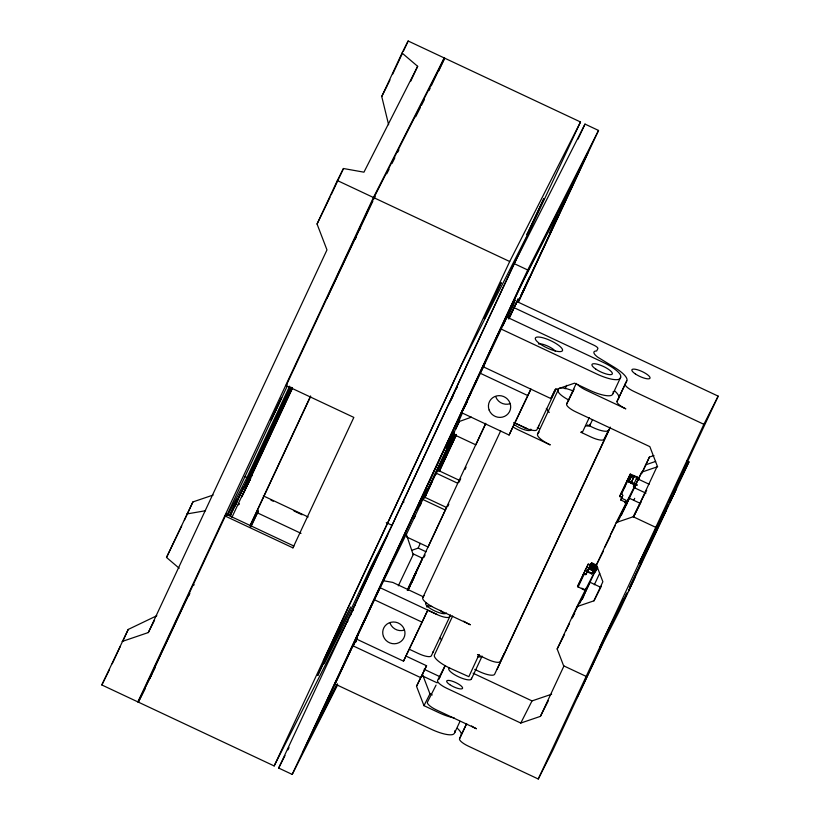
<?xml version="1.0" encoding="UTF-8"?>
<svg xmlns="http://www.w3.org/2000/svg" width="820" height="820" viewBox="0 0 820 820"><rect width="100%" height="100%" fill="white"/><g stroke="black" fill="none" stroke-linecap="round" stroke-linejoin="round"><path stroke-width="1.23" d="M595.874 571.171L588.996 567.942C588.309 570.054 589.867 567.665 588.514 568.998M596.437 564.283L596.14 564.888L591.63 562.766L588.842 568.322L589.191 568.854M596.489 569.961L589.611 566.733C588.944 568.721 590.349 566.466 589.119 567.799M622.011 498.15L621.98 497.699M635.664 485.009L634.434 484.692M588.329 569.418L588.35 570.228M589.805 566.487L596.847 569.244M406.023 534.876L406.269 534.158L413.208 554.72M398.325 585.828L413.485 554.002L422.495 558.256L416.755 570.935M246.082 487.767L243.786 486.68L242.525 489.612M412.337 550.148L418.19 548.078L420.25 543.373M471.418 417.154L458.544 421.777L462.306 413.28M347.639 621.273L347.127 622.441L347.762 621.201M355.101 605.57L355.501 604.688M456.627 388.147L457.13 386.978L455.797 389.674M355.808 641.896L356.31 640.727L355.675 641.968M408.083 590.062L416.447 572.309L415.945 573.477M589.939 566.159L590.226 565.534L597.093 568.762M590.543 564.959L590.83 564.324L597.708 567.563M621.796 497.76L621.509 498.396L621.99 497.33M687.314 461.711L673.117 493.168L688.984 461.896L686.719 460.84M515.718 304.62L518.219 298.767L508.605 318.621M242.125 490.493L239.296 496.643M238.64 504.659L239.132 503.593L238.507 504.741M247.199 485.563L245.764 488.546M250.602 478.429L249.352 481.145M251.637 476.317L252.252 474.975M449.155 403.85L450.662 400.57M630.928 482.836L631.246 482.129L628.356 480.776L631.216 475.139L636.935 477.517L633.686 484.476M633.634 484.107L633.952 483.4L637.037 484.856M229.661 515.442L236.99 499.985L229.836 515.339M230.102 515.667L230.963 513.812M509.066 318.129L514.56 306.536L512.295 311.497M407.284 590.441L408.565 587.663M234.407 506.832L237.431 500.21L231.968 511.649M238.261 498.888L234.417 507.108M247.619 484.64L248.675 482.385M352.59 611.013L353.604 608.85M363.68 622.185L360.667 628.807L369.143 610.756L364.777 619.848M465.206 404.762L462.193 411.384L466.559 402.282M467.646 399.955L470.67 393.333L466.303 402.435M507.344 317.032L513.812 303.431L507.559 316.909M427.691 490.821L425.426 495.782L428.696 488.956M429.516 487.213L431.781 482.242L428.501 489.068M407.571 589.59L418.272 567.266L413.741 577.188M408.155 589.518L485.747 423.325M414.448 576.757L411.24 583.594M630.693 586.228L628.438 591.189L631.707 584.373M632.527 582.62L634.793 577.659L631.513 584.476M673.794 494.255L676.059 489.294L669.694 502.824L672.779 496.11M152.305 673.558L137.914 701.92L101.823 684.956L128.227 629.442L156.835 615.717M122.129 641.476L148.297 632.558L326.975 249.905L317.053 224.024L337.358 180.543L343.457 168.51L363.947 172.179L417.657 66.317L402.046 53.033L408.155 41L444.245 57.953L431.248 85.792M109.531 669.499L101.823 684.956M112.196 663.78L120.212 646.611M122.887 640.891L128.227 629.442M330.101 197.118L317.053 224.024M331.167 194.832L343.457 168.51M179.19 568.25L166.511 557.446L192.915 501.932L213.138 495.044M388.629 124.742L381.741 96.514L402.046 53.033M181.702 525.958L166.511 557.446M184.367 520.239L192.915 501.932M387.85 84.48L389.982 79.909M392.657 74.189L402.271 53.587M403.348 51.301L408.155 41M410.687 81.252L417.657 66.317M137.914 701.92L373.448 197.507L444.245 57.953M387.737 534.784L344.953 626.398L274.157 765.941L138.365 702.135L226.187 514.222L293.857 546.018L292.924 547.862L225.244 516.067L226.187 514.222M292.924 547.862L353.84 417.411L286.159 385.615L373.899 197.712L444.696 58.169L580.499 121.975L392.052 525.333L370.742 567.358L341.499 629.729L324.3 663.698L350.622 607.015L323.377 660.705L461.445 365.013L530.13 229.641M355.265 239.143L356.351 236.816M188.795 595.648L189.891 593.311M226.699 515.708L287.195 386.169M227.95 514.991L246.953 477.558L289.614 386.179M230.143 515.257L243.786 486.68M230.369 515.995L231.445 513.668M234.048 507.611L230.287 515.565M235.237 505.561L290.464 387.276M244.35 487.029L290.967 387.194M243.653 488.71L290.546 388.29M438.772 70.868L444.696 58.169M231.916 517.379L292.484 387.675M292.412 388.332L241.715 496.899L245.61 489.212M247.537 484.712L249.628 480.284M249.977 525.825L310.595 395.998M250.11 525.856L310.626 396.439M250.94 526.87L258.443 510.809L250.5 526.46M274.157 765.941L509.702 261.518L580.499 121.975M337.676 684.792L292.207 774.418L278.677 768.053L514.212 263.64L585.008 124.097L598.538 130.452L518.404 302.078M451.676 398.407L454.905 391.55M350.15 615.83L351.237 613.493M577.967 139.174L585.008 124.097M292.207 774.418L527.742 269.995L598.538 130.452M501.133 327.651L313.383 730.394L336.651 684.639M406.269 534.158L374.402 599.758L335.042 684.044L431.289 729.267A22.437 6.068 25 0 0 452.937 734.464A38.048 10.291 25 0 0 454.833 732.403L459.979 721.385M500.866 328.922L597.114 374.145A22.437 6.068 25 0 0 620.156 378.276A38.048 10.291 25 0 0 620.678 375.56A22.437 6.068 25 0 0 603.1 362.327L506.862 317.104L461.721 412.757L509.087 435.02L530.919 389.305M352.948 646.713L357.284 637.437M503.111 325.13L506.862 317.104M406.033 535.183L427.896 488.617L422.823 499.482L445.383 510.081L446.664 507.549L424.114 496.94L422.823 499.482M459.528 420.629L446.674 448.14L454.567 431.72M414.151 518.281L415.197 516.036M419.912 505.93L420.967 503.685M455.612 429.475L459.282 421.613M453.634 434.18L426.38 492.533L453.86 434.733M424.647 497.853L454.27 434.303M424.76 497.863L426.38 494.398M435.553 474.759L454.649 434.005M509.035 318.047L516.969 301.596L718.176 396.142L654.893 531.165M508.841 318.99L516.969 301.596M454.946 435.307L439.827 467.687L456.002 434.61M439.356 470.711L456.115 434.815M518.824 300.52L577.362 174.475L524.103 279.353L505.889 317.504M439.069 471.541L456.402 434.436M518.67 301.083L587.981 152.663L522.063 282.582L302.775 752.207L337.461 683.829M439.346 471.367L456.135 435.42M408.565 587.448L422.495 558.256M445.383 510.081L428.122 547.043L406.689 536.977M485.542 424.063L475.836 444.86L453.275 434.262M424.022 557.262L425.098 554.955M447.751 506.442L448.827 504.126M459.077 482.18L460.696 478.716M465.012 469.481L466.088 467.164M463.659 621.16A19.936 5.391 25 0 0 470.383 624.768L435.502 608.378A16.205 4.377 25 0 1 422.823 597.575L500.661 430.869M357.807 635.582L356.126 638.893L403.501 661.156L427.763 610.203L436.793 614.436A12.464 3.372 25 0 0 449.596 616.732L450.467 615.01M509.087 435.02L530.827 389.018M403.501 661.156L427.763 610.203M454.167 717.9A22.437 6.068 25 0 1 439.007 712.744L423.971 705.671L416.519 686.268L426.574 665.758L405.931 656.061M484.835 363.537L483.195 366.755L550.876 398.551L554.935 389.859L574.564 383.165L589.601 390.238A22.437 6.068 25 0 0 611.238 395.435A38.048 10.291 25 0 0 613.145 393.374L620.658 377.282M416.519 686.268L426.574 665.758M409.487 649.337L418.518 653.571A12.464 3.372 25 0 0 431.32 655.867L450.262 615.605M524.103 427.456A12.464 3.372 25 0 0 526.829 428.634L529.289 429.506A12.464 3.372 25 0 0 536.905 429.752L556.062 389.008M512.469 426.636A16.205 4.377 25 0 0 518.752 430.09L550.251 444.891A16.205 4.377 25 0 1 537.572 434.098L558.082 390.176M452.64 616.056L434.477 654.954A19.936 5.391 25 0 0 450.077 668.249L468.845 676.674L479.003 654.729M565.134 388.772L566.733 385.338M641.055 502.096L633.542 516.907L657.291 466.057L649.85 446.644L576.019 411.958A11.962 3.239 25 0 1 566.661 403.983L576.275 383.381M438.813 679.431L444.686 666.845M587.499 424.924L593.157 427.589A14.955 4.049 25 0 0 608.522 430.336L603.94 439.356A12.464 3.372 25 0 1 591.138 437.07L580.785 432.202L582.282 432.519L589.283 417.554M471.387 679.103L482.109 656.133A12.464 3.372 25 0 1 477.732 656.707M589.928 425.231L592.573 419.573M609.547 628.274L552.557 750.833L538.268 779L468.333 746.139A11.213 3.034 25 0 1 459.559 738.666L466.601 723.588M577.526 384.365A11.962 3.239 25 0 0 586.167 390.217L625.834 408.852A11.213 3.034 25 0 1 617.05 401.369L626.777 380.828A27.419 7.411 25 0 0 614.405 367.36L597.657 357.13A14.914 4.028 25 0 1 596.663 350.97L597.882 348.561A4.981 1.353 25 0 0 593.977 345.24L513.914 307.613M459.559 738.666L466.58 723.896M617.05 401.369L626.777 380.828M610.223 427.087L494.614 674.276A14.955 4.049 25 0 1 479.249 671.529L474.718 669.397M610.029 428.03L497.012 669.53M586.064 588.227L584.598 590.195L577.526 586.515L588.247 564.098L591.117 564.929L590.41 565.287M621.826 497.566L619.572 496.5L630.303 474.083L637.663 477.189L637.611 478.439L637.663 477.189M588.247 564.098L577.526 586.515M623.108 489.468L630.303 474.083M578.059 587.12L583.994 574.451L583.133 574.502M627.239 503.767L624.922 502.68L626.039 500.282L621.529 498.17L622.841 495.341L621.673 493.722L627.607 481.043L626.931 480.725M628.776 482.016L631.359 476.481L631.216 475.139M583.994 574.451L585.828 574.595L588.001 570.084M585.828 574.595L590.062 565.923L595.781 568.608M624.922 502.68L625.229 502.076L620.72 499.954L622.708 495.68M591.63 562.766L590.01 566.353M631.133 482.857L634.106 476.502M630.98 483.205L634.229 476.246M587.151 571.776L591.661 573.897L593.085 570.904L588.576 568.783M586.177 676.397L563.617 665.799L557.169 648.979L576.952 606.615L597.114 566.866M576.952 606.615L593.957 600.824L602.874 581.728L596.427 564.918L616.199 522.555L641.793 472.115L657.671 466.703M635.397 487.715L633.44 486.793L635.09 484.466M583.83 595.269L589.918 582.22L600.199 587.058M623.077 511.198L629.176 498.16L639.457 502.988M582.077 599.266L597.185 566.907M621.457 514.939L641.793 472.115M638.831 478.747L637.724 478.193M649.409 457.088L642.009 472.904L649.409 457.088L653.95 455.551M594.336 584.762L599.697 573.282M445.055 665.655L437.583 680.395A11.962 3.239 25 0 0 446.951 688.37L520.782 723.055L540.4 716.372L563.955 665.953M538.268 779L703.888 424.319L718.176 396.142M623.784 599.727L620.699 606.441L627.054 592.901L623.979 599.615M665.051 511.342L661.966 518.055L668.32 504.525L665.245 511.239M688.984 461.896L619.387 610.941L603.52 642.203L577.116 697.717M230.758 514.898L231.671 512.951M248.808 482.314L247.773 484.579L248.255 483.482M453.019 395.927L450.887 400.447M351.606 612.714L353.379 608.973M350.765 614.908L351.493 613.35M510.645 315.003L511.475 313.25M412.542 579.955L407.55 590.287M633.768 500.323L634.7 498.345M249.229 481.217L250.612 478.203M636.935 477.517L636.32 478.808L638.575 479.874M621.673 498.006L620.72 499.954M249.741 480.13L250.541 478.46M409.303 587.663L410.205 585.777M247.281 485.512L246.707 486.701M360.093 228.964L360.544 228.042M193.623 585.459L194.073 584.547M403.46 502.691L403.911 501.778M354.978 605.642L355.429 604.719M408.155 590.031L408.606 589.108M381.741 96.514L387.296 85.577M148.297 632.558L154.56 620.207M372.864 201.156L326.872 298.582M374.022 198.881L375.181 196.595M386.743 173.789L389.059 169.238M391.95 163.528L394.84 157.829M397.731 152.13L398.889 149.845M415.668 116.788L420.291 107.666M421.449 105.38L424.34 99.681M428.973 90.559L430.131 88.283M286.159 385.615L287.103 383.77M186.499 599.205L188.661 594.951L149.64 678.509L151.372 675.085M152.53 672.81L155.431 667.101M138.365 702.135L145.273 688.513M278.677 768.053L285.001 755.579M287.882 749.9L289.029 747.635M484.107 365.484L480.182 373.213L527.557 395.465M462.818 410.594L467.205 401.933M435.574 474.349L436.178 473.15L457.611 483.216M357.274 637.181L352.907 645.781L420.588 677.576M422.823 597.575L423.428 596.376A16.205 4.377 25 0 1 424.237 595.679M550.876 398.551L555.775 388.885M566.661 403.983L574.133 389.244M423.971 705.671L429.957 693.864L422.515 674.46M436.055 685.13L427.435 702.135A11.962 3.239 25 0 0 436.793 710.11L476.461 728.744A11.213 3.034 25 0 1 471.561 725.997M504.761 652.535L500.19 661.555A12.464 3.372 25 0 1 487.377 659.27L477.486 654.616L479.044 654.842M621.478 492.42L621.673 493.722M619.572 496.5L622.626 490.493M627.607 481.043L634.249 485.05M628.673 481.77L631.359 476.481L633.614 477.537M586.351 568.178L587.499 567.522M631.246 482.129L633.952 483.4M588.124 569.849L590.83 564.324M634.003 484.405L634.311 483.81L637.201 485.163M633.44 486.793L633.747 486.188M638.38 477.978L637.611 478.439M610.859 534.24L615.441 525.22M616.589 522.965L629.176 498.16M604.77 547.288L610.49 536.014M617.357 522.483L622.503 512.326M593.085 570.904L592.778 571.499L595.095 572.596M591.661 573.897L591.968 573.293L585.203 570.115M596.427 564.918L603.335 551.286M571.612 618.311L589.918 582.22M565.513 631.359L569.521 623.456M572.38 617.819L574.676 613.309M579.822 603.161L583.256 596.396M582.067 599.471L583.666 596.314M557.169 648.979L564.56 634.403M520.782 723.055L532.016 700.905L551.645 694.222M616.199 522.555L633.214 516.754L646.703 490.165M593.957 600.824L601.439 586.064M540.4 716.372L548.272 700.864M458.544 421.777L459.046 420.916M589.191 567.696L589.518 567.122L596.468 570.423M588.586 568.895L589.17 568.783M645.453 464.899L655.662 461.414M186.816 513.966L205.553 510.727M583.297 574.195L586.136 574M383.996 580.847L392.739 582.405L423.386 596.816M337.358 180.543L373.448 197.507M373.899 197.712L509.702 261.518M514.212 263.64L527.742 269.995M703.888 424.319L633.952 391.458A11.213 3.034 25 0 1 625.178 383.985M537.336 427.65L539.396 428.624M637.355 477.793L639.293 478.695M636.812 477.773L638.862 478.736M638.472 479.228L649.132 484.241M513.996 422.587L526.84 428.614L514.14 422.648M630.754 482.652L632.333 483.4M635.572 487.357L633.624 486.434L634.311 483.81M634.198 487.654L645.924 493.168M633.214 516.754L655.774 527.352M437.706 470.147L459.138 480.212M591.199 563.606L596.929 566.302M590.666 564.713L595.494 566.989M590.584 564.806L597.462 568.034M592.091 565.687L595.371 567.225M589.365 567.214L596.242 570.443M588.842 568.322L594.756 571.109M591.353 569.808L594.633 571.345M581.718 588.165L584.424 589.436M386.271 522.617L392.052 525.333M418.19 548.078L426.082 551.788M244.698 476.492L246.953 477.558M263.333 495.874L308.156 516.979M270.928 500.138L273.234 501.225M294.011 510.983L302.088 514.775M257.296 512.808L301.032 533.359M380.439 587.858L436.855 614.364M374.402 599.758L421.767 622.011M473.109 673.23L532.016 700.905M424.104 669.264L440.258 676.848M422.208 675.813L437.203 682.865M429.957 693.864L432.273 694.95M581.493 431.658L582.333 432.437M440.125 638.062L441.621 640.123M624.697 486.096L625.188 486.793M546.325 408.421L549.236 412.501M446.449 613.011A11.47 3.106 25 0 1 433.329 610.244A11.47 3.106 25 0 1 426.42 602.71M555.376 390.187A12.464 3.372 25 0 1 554.597 390.781M404.465 630.037A11.213 10.793 26.9 0 1 390.105 623.292M510.163 403.676A11.213 10.793 26.9 0 1 495.813 396.931M433.073 651.572A11.213 3.034 25 0 1 433.062 652.433M538.658 425.457A11.213 3.034 25 0 1 538.648 426.318M454.854 730.671A22.437 6.068 25 0 1 454.833 732.403M538.494 343.949A9.973 2.696 25 0 1 546.93 345.732A9.973 2.696 25 0 1 555.314 351.134M613.165 391.642A22.437 6.068 25 0 1 613.145 393.374M426.933 607.189A8.969 2.429 25 0 1 431.955 606.523M440.073 610.346A8.969 2.429 25 0 1 443.189 613.432M457.365 728.334A27.419 7.411 25 0 1 461.168 735.489M614.887 391.058A27.419 7.411 25 0 1 618.649 398.223M471.397 678.15A12.464 3.372 25 0 1 458.575 676.818A12.464 3.372 25 0 1 449.606 667.91M589.939 424.278A12.464 3.372 25 0 1 585.541 425.816M573.272 391.027A16.205 4.377 25 0 0 558.686 388.977A35.28 9.543 25 0 0 558.061 391.427A16.205 4.377 25 0 0 568.854 400.047M530.796 429.116A10.465 2.829 25 0 1 524.943 429.885A10.465 2.829 25 0 1 513.709 424.114M537.572 434.098A35.28 9.543 25 0 1 539.191 432.119M271.154 419.871L281.608 397.679L271.154 419.871M317.986 674.788L317.76 675.372L334.714 639.272L317.986 674.788M360.728 590.513L360.513 591.087L377.466 554.996L360.728 590.513M484.497 318.191L484.271 318.765L501.225 282.674L484.497 318.191M416.929 509.087L425.293 491.334L416.929 509.087M527.198 234.007L526.983 234.592L543.937 198.491L527.198 234.007M515.062 300.11L506.76 317.832L515.062 300.11M520.895 295.61L529.259 277.847L520.895 295.61M549.42 233.659L557.784 215.906L549.42 233.659M605.898 634.424L599.809 647.462L624.204 598.333L605.898 634.424M645.155 550.353L639.057 563.401L663.462 514.263L645.155 550.353M659.864 522.699L629.401 587.93L665.963 510.675L659.864 522.699M383.442 636.433A11.213 10.793 26.9 0 0 402.476 640.02A11.213 10.793 26.9 0 0 395.64 622.195A11.213 10.793 26.9 0 0 383.442 636.433M489.14 410.061A11.213 10.793 26.9 0 0 508.174 413.659A11.213 10.793 26.9 0 0 501.338 395.834A11.213 10.793 26.9 0 0 489.14 410.061M540.575 344.267A14.955 4.049 25 0 0 562.458 350.683A14.955 4.049 25 0 0 543.742 338.014A14.955 4.049 25 0 0 540.575 344.267M595.874 369.154A11.213 3.034 25 0 0 612.284 373.961A11.213 3.034 25 0 0 598.251 364.469A11.213 3.034 25 0 0 595.874 369.154M635.387 373.951A9.973 2.696 25 0 0 649.983 378.225A9.973 2.696 25 0 0 637.509 369.779A9.973 2.696 25 0 0 635.387 373.951M449.77 684.639A8.723 2.357 25 0 0 462.541 688.38A8.723 2.357 25 0 0 451.615 680.989A8.723 2.357 25 0 0 449.77 684.639"/></g></svg>
